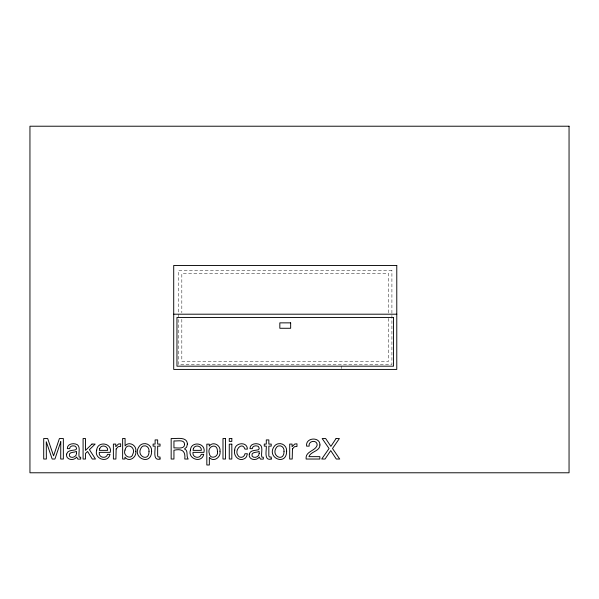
<?xml version="1.0" encoding="UTF-8"?>
<svg xmlns="http://www.w3.org/2000/svg" width="599" height="599" viewBox="0 0 599 599"><rect width="100%" height="100%" fill="white"/><g stroke="black" fill="none" stroke-linecap="round" stroke-linejoin="round"><path stroke-width="0.45" stroke-dasharray="3 2.25" d="M388.661 312.775L388.661 273.586L181.826 273.586L181.826 312.775M388.661 318.376L388.661 361.302L181.826 361.302L181.826 318.376M341.557 366.176L341.557 368.61M391.911 270.336L178.584 270.336L178.584 364.551L391.911 364.551L391.911 270.336"/><path stroke-width="0.9" d="M173.71 314.198L396.778 314.198M60.769 441.74L60.709 459.029L63.352 459.029L63.352 438.535L59.413 438.535L53.566 455.861L47.68 438.535L43.705 438.535L43.705 459.029L46.355 459.029L46.28 441.74L52.173 459.029L54.921 459.029L60.769 441.74M217.422 451.466C218.927 457.007 210.114 459.942 209.373 453.683C206.55 445.963 217.804 442.391 217.422 451.466M125.019 450.044C122.421 455.839 131.608 460.616 132.971 453.787C135.988 447.124 126.494 442.122 125.019 450.044M135.793 451.272C136.969 457.209 128.86 462.817 124.951 457.119L124.951 459.029L122.638 459.029L122.638 438.461L125.079 438.461L125.079 445.903C128.89 440.827 136.976 445.342 135.793 451.272M151.629 451.242C151.525 466.876 130.342 457.396 139.619 445.888A6.17 6.17 0 0 1 143.221 443.792C147.721 442.668 152.131 446.667 151.629 451.242M234.718 450.111C233.093 455.719 238.896 461.836 244.399 458.692A5.129 5.129 0 0 0 246.661 456.311L247.387 453.743L244.946 453.743C244.654 455.989 242.565 457.816 240.259 457.217A3.077 3.077 0 0 1 238.222 455.779C233.588 450.703 242.161 440.916 244.946 449.108L247.387 449.108C247.29 441.111 234.471 442.601 234.718 450.111M286.644 451.242C286.532 466.876 265.35 457.396 274.627 445.888A6.17 6.17 0 0 1 278.236 443.792C282.728 442.668 287.146 446.667 286.644 451.242M96.709 450.126C93.691 458.946 108.067 463.671 110.021 454.341L107.55 454.341C106.337 459.313 98.258 457.658 99.277 452.357L110.231 452.357C112.627 442.863 97.3 440.594 96.709 450.126M190.415 450.126C187.397 458.946 201.781 463.671 203.727 454.341L201.264 454.341C200.044 459.313 191.965 457.658 192.99 452.357L203.937 452.357C206.341 442.863 191.006 440.594 190.415 450.126M219.983 451.227C221.301 457.119 213.484 462.787 209.343 457.351L209.343 464.989L206.827 464.989L206.827 444.159L209.268 444.159L209.268 446.135C212.907 440.789 221.091 445.312 219.983 451.227M184.589 444.323C184.642 449.632 177.034 447.55 173.942 447.925L173.942 440.916C177.027 441.396 184.455 439.03 184.589 444.323M66.624 454.124C65.456 459.882 73.902 461.267 76.635 457.052L77.825 459.119L80.678 459.096L80.678 457.247L79.18 457.089C77.99 453.091 81.629 445.207 75.489 443.971C72.15 443.058 67.028 444.391 67.313 448.651L69.656 448.651C69.716 445.634 73.572 445.312 75.661 446.42L76.575 448.284L75.976 449.737C72.861 450.568 67.462 449.946 66.624 454.124M249.289 454.124C248.121 459.882 256.559 461.267 259.292 457.052L260.49 459.119L263.335 459.096L263.335 457.247L261.838 457.089C260.647 453.091 264.286 445.207 258.154 443.971C254.807 443.058 249.693 444.391 249.97 448.651L252.314 448.651C252.381 445.634 256.23 445.312 258.326 446.42L259.24 448.284L258.633 449.737C255.518 450.568 250.127 449.946 249.289 454.124M319.948 444.967C319.918 451.489 310.776 451.227 308.934 456.655L319.851 456.655L319.851 459.029L306.134 459.029C305.078 451.069 315.598 451.227 317.171 445.079C317.268 439.404 308.013 440.647 309.174 446.135L306.621 446.135C305.22 437.435 320.098 436.409 319.948 444.967M149.009 451.317C149.241 462.63 135.531 455.996 141.334 447.603A3.414 3.414 0 0 1 143.61 445.956C146.875 445.02 149.428 448.217 149.009 451.317M284.016 451.317C284.248 462.63 270.546 455.996 276.341 447.603A3.414 3.414 0 0 1 278.617 445.956C281.889 445.02 284.435 448.217 284.016 451.317M187.405 444.061L186.648 447.071L184.514 448.958C188.408 450.373 186.237 455.218 187.644 458.115L188.191 459.029L184.784 459.029C185.69 451.017 182.029 448.434 173.942 450.238L173.942 459.029L171.164 459.029L171.164 438.535C176.009 439 187.113 436.05 187.405 444.061M76.507 453.45C76.709 456.865 71.288 458.894 69.364 456.026C68.219 451.586 74.096 452.754 76.507 451.429L76.507 453.45M259.165 453.45C259.367 456.865 253.946 458.894 252.029 456.026C250.876 451.586 256.754 452.754 259.165 451.429L259.165 453.45M116.154 448.936L115.899 459.029L113.383 459.029L113.383 444.084L115.772 444.084L115.772 446.667L118.437 444.024L120.654 443.822L120.654 446.472L118.153 446.704L116.154 448.936M292.462 448.936L292.207 459.029L289.699 459.029L289.699 444.084L292.08 444.084L292.08 446.667L294.753 444.024L296.969 443.822L296.969 446.472L294.461 446.704L292.462 448.936M99.696 448.606L99.344 450.366L107.648 450.366C108.142 445.723 101.134 444.241 99.696 448.606M193.402 448.606L193.058 450.366L201.361 450.366C201.848 445.723 194.847 444.241 193.402 448.606M336.076 438.535L330.888 446.375L325.654 438.535L322.18 438.535L329.061 448.524L321.715 459.029L325.07 459.029L330.745 450.605L336.271 459.029L339.715 459.029L332.505 448.524L339.386 438.535L336.076 438.535M91.939 444.084L85.492 450.433L85.492 438.535L83.081 438.535L83.081 459.029L85.492 459.029L85.492 453.421L87.596 451.496L92.261 459.029L95.466 459.029L89.423 449.684L95.151 444.084L91.939 444.084M160.045 459.029C152.423 461.237 155.5 449.939 155.119 446.135L153.097 446.135L153.097 444.084L155.119 444.084L155.119 439.913L157.657 439.913L157.657 444.084L160.045 444.084L160.045 446.135L157.657 446.135L157.657 455.891L158.188 456.94L160.045 457.052L160.045 459.029M271.22 459.029C263.597 461.237 266.675 449.939 266.3 446.135L264.271 446.135L264.271 444.084L266.3 444.084L266.3 439.913L268.839 439.913L268.839 444.084L271.22 444.084L271.22 446.135L268.839 446.135L268.839 455.891L269.363 456.94L271.22 457.052L271.22 459.029M569.05 126.217L29.95 126.217L29.95 472.783L569.05 472.783L569.05 126.217M396.778 265.462L173.71 265.462L173.71 369.418L396.778 369.418L396.778 265.462M393.536 317.44L176.96 317.44L176.96 366.176L393.536 366.176L393.536 317.44M290.657 322.861L279.83 322.861L279.83 328.274L290.657 328.274L290.657 322.861M225.501 438.535L222.985 438.535L222.985 459.029L225.501 459.029L225.501 438.535M231.82 438.535L229.267 438.535L229.267 441.381L231.82 441.381L231.82 438.535M231.82 444.159L229.267 444.159L229.267 459.029L231.82 459.029L231.82 444.159"/></g></svg>
